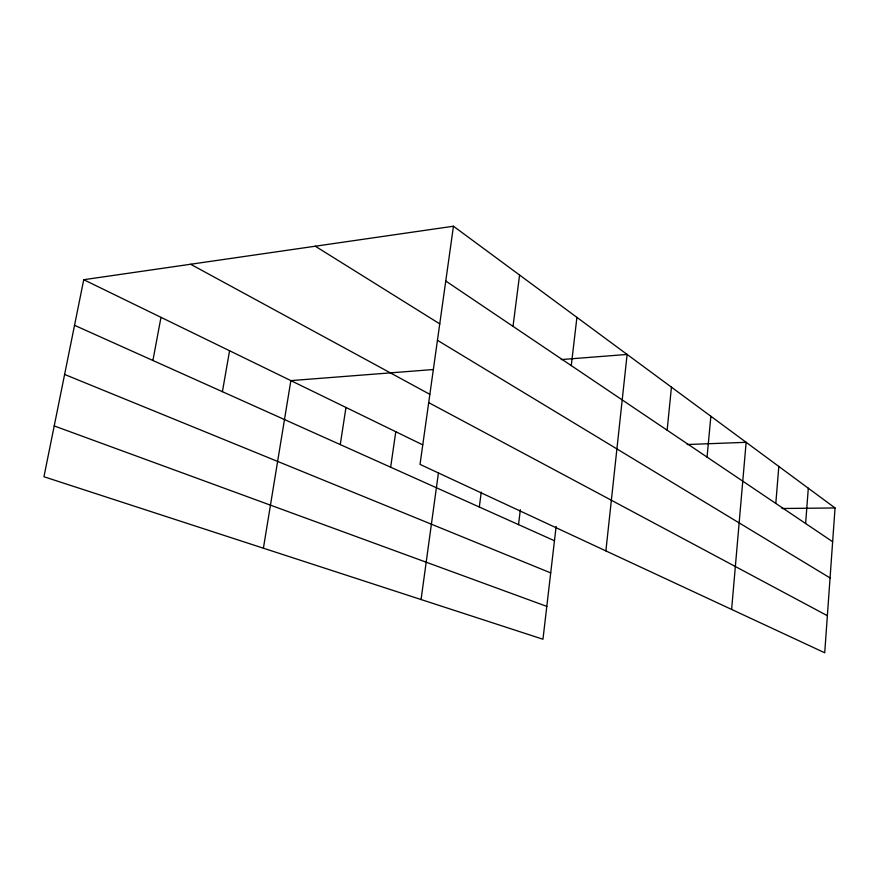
<?xml version="1.0" encoding="UTF-8"?>
<svg xmlns="http://www.w3.org/2000/svg" width="879" height="879" viewBox="0 0 879 879"><rect width="100%" height="100%" fill="white"/><g stroke="black" fill="none" stroke-linecap="round" stroke-linejoin="round"><path stroke-width="1.32" d="M453.454 226.222L835.05 507.963L824.722 652.778L420.03 464.387L453.454 226.222L83.747 279.709L43.95 476.748L542.969 639.231L556.132 526.4M805.625 523.51L808.306 488.219M775.816 503.425L778.816 466.441M731.625 609.444L746.139 442.313L687.169 444.532M707.057 457.102L710.858 416.272M667.139 430.194L671.446 387.167M605.884 550.902L627.123 354.446L561.187 359.577M571.262 365.598L576.921 317.374M518.522 524.62L520.357 509.677M513.017 326.351L519.577 275.039M479.319 507.018L481.252 492.108M421.063 599.544L438.445 472.803M390.65 467.21L395.792 431.732M340.261 444.598L345.974 407.46M263.403 548.21L290.861 380.618L433.556 369.51M222.409 391.693L229.573 350.754M152.902 360.489L160.989 317.341M781.98 508.501L835.05 507.963M54.212 425.93L546.804 606.389M64.606 374.443L550.704 572.91M74.539 325.307L554.462 540.75M83.747 279.709L422.7 444.84M428.699 402.626L827.37 615.696M190.622 264.249L429.754 394.286M437.445 340.305L830.062 577.932M315.308 246.208L439.786 323.901M445.763 281.027L832.644 541.728"/></g></svg>
